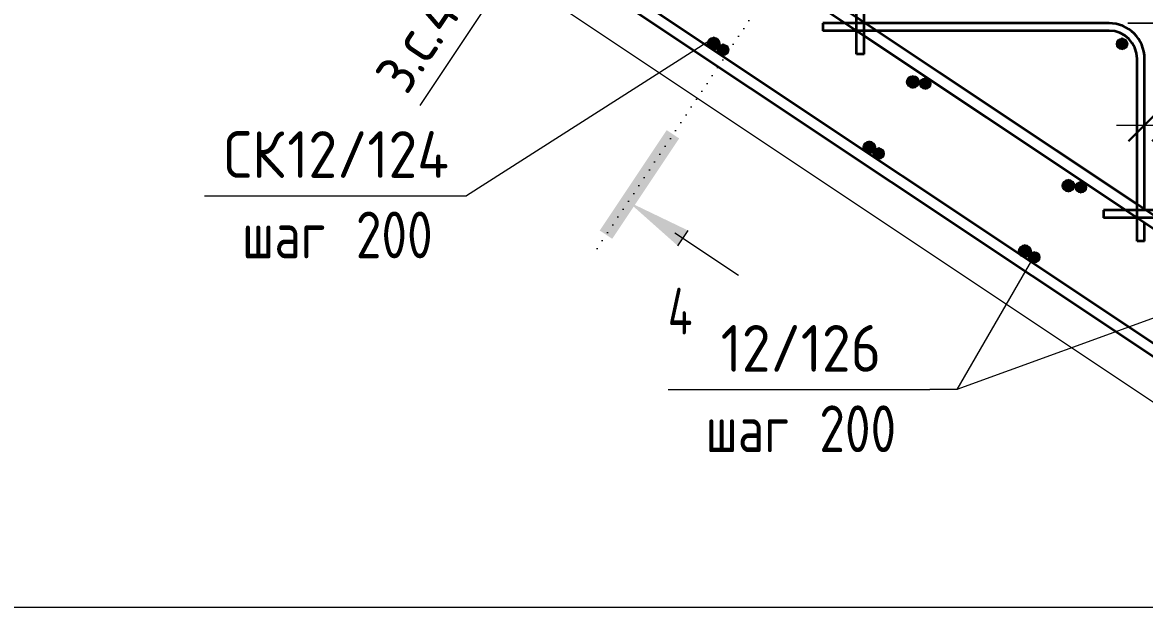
# Model space of a CAD drawing. Header units: millimetres. Extents: x 2384 to 38512, y -3571 to 48684.
# Drawn here: x 18428 to 19628, y -2570 to -1944 of the extents above; entities that cross this region are included whole.
import ezdxf

# ---------------------------------------------------------------- set-up
doc = ezdxf.new("R2010")
doc.units = ezdxf.units.MM
doc.linetypes.add('01 Штриховая _2 мм_', pattern=[3, 2, -1])
doc.linetypes.add('04 Пунктир 10мм', pattern=[10, 0, -10])
for name, color, linetype, lineweight in [('AA_Dim', 7, 'Continuous', 9), ('AA_Dim-20', 7, 'Continuous', 9), ('AA_Razrez', 7, 'Continuous', 9), ('AA_Vinoska', 7, 'Continuous', 9), ('AF_Lestnica', 7, '01 Штриховая _2 мм_', 9), ('KR_Armatura', 7, 'Continuous', 20), ('KR_Armatura_Tonkie', 7, 'Continuous', 20), ('KR_Fundament', 7, 'Continuous', 20)]:
    doc.layers.add(name, color=color, linetype=linetype, lineweight=lineweight)
doc.styles.add('ISOCPEUR', font='isocpeur.ttf', dxfattribs={"width": 0.7, "height": 50})
doc.styles.add('ISOCPEUR_1', font='isocpeur.ttf', dxfattribs={"width": 0.9, "height": 50})
doc.styles.add('ISOCPEUR_2', font='isocpeur.ttf', dxfattribs={"width": 0.8, "height": 50})
doc.dimstyles.new('00_Точн_3_знака__прозр_', dxfattribs={"dimscale": 304.8, "dimtxt": 49.799059, "dimasz": 0.111549, "dimexe": 0.098425, "dimexo": 0.065617, "dimgap": 0.006562, "dimtad": 1, "dimdec": 3, "dimrnd": 0.001, "dimdsep": 46, "dimtxsty": 'ISOCPEUR_1', "dimblk1": 'OBLIQUE', "dimblk2": 'OBLIQUE', "dimsah": 1, "dimcen": 0.09, "dimdle": 0.098425, "dimazin": 0, "dimtfac": 1, "dimtdec": 4, "dimtix": 1, "dimtmove": 1, "dimatfit": 3, "dimfxl": 1, "dimtvp": 1, "dimtolj": 1, "dimtzin": 0, "dimlwd": 18, "dimlwe": 18, "dimarcsym": 2})
doc.dimstyles.new('05_Округл_5мм__непрозр__1', dxfattribs={"dimscale": 304.8, "dimtxt": 49.799059, "dimasz": 0.111549, "dimexe": 0.098425, "dimexo": 0.065617, "dimgap": 0.006562, "dimtad": 1, "dimdec": 0, "dimrnd": 5, "dimdsep": 46, "dimtxsty": 'ISOCPEUR_1', "dimblk1": 'OBLIQUE', "dimblk2": 'OBLIQUE', "dimsah": 1, "dimcen": 0.09, "dimdle": 0.098425, "dimazin": 0, "dimtfac": 1, "dimtdec": 4, "dimtix": 1, "dimtmove": 1, "dimatfit": 3, "dimfxl": 1, "dimtvp": 1, "dimtfill": 1, "dimtolj": 1, "dimtzin": 0, "dimlwd": 18, "dimlwe": 18, "dimarcsym": 2})

# ---------------------------------------------------------------- blocks, each defined once
blk = doc.blocks.new('Лестницы 2 - Лестницы 2-3683097-Сечение 3')
at = {"layer": 'AF_Lestnica', "linetype": 'Continuous', "lineweight": 20}
blk.add_line((42995, -1327), (44859.4, -2570), dxfattribs=at)
blk = doc.blocks.new('DIMBLOCK133-Сечение 3')
at = {"layer": 'AA_Dim-20', "lineweight": 30}
for p, q in [((18970.3, -1857.2), (18965.6, -1833.7)), ((18970.3, -1857.2), (18975, -1880.8)), ((18948.1, -1890.5), (18943.4, -1866.9)), ((18948.1, -1890.5), (18952.8, -1914.1))]:
    blk.add_line(p, q, dxfattribs=at)
at = {"layer": 'AA_Dim-20', "lineweight": 18}
for p, q in [((18931.5, -1915.5), (18970.3, -1857.2)), ((18966.9, -1855), (18995.3, -1873.9)), ((18970.3, -1857.2), (18966.9, -1855)), ((18948.2, -1890.4), (18959.2, -1873.9)), ((18853.2, -2032.9), (18948.2, -1890.4)), ((18944.8, -1888.3), (18973.1, -1907.2)), ((18948.1, -1890.5), (18944.8, -1888.3))]:
    blk.add_line(p, q, dxfattribs=at)
at = {"layer": 'AA_Dim-20', "color": 0, "lineweight": 18, "insert": (18797.2, -1995.6), "char_height": 50, "width": 181.575, "attachment_point": 1, "rotation": 56.3099, "line_spacing_factor": 1.149209, "style": 'ISOCPEUR_1', "bg_fill": 3, "box_fill_scale": 1.25, "bg_fill_color": 256, "bg_fill_true_color": 13158600, "bg_fill_transparency": 0}
blk.add_mtext('з.с.40', dxfattribs=at)
blk = doc.blocks.new('_Oblique')
at = {"color": 0, "linetype": 'ByBlock', "lineweight": -2}
blk.add_line((-0.5, -0.5), (0.5, 0.5), dxfattribs=at)
blk = doc.blocks.new('DIMBLOCK153-Сечение 3')
at = {"layer": 'AA_Dim-20', "lineweight": 18}
for p, q in [((19727.9, -1753.1), (19727.9, -1919.6)), ((19726.9, -1890), (19726.9, -1975)), ((19672.9, -1920), (19756.9, -1920)), ((19726.9, -1920), (19672.9, -1920)), ((19727.9, -1919.6), (19726.9, -1932.5)), ((19609.9, -1945), (19756.9, -1945)), ((19726.9, -1945), (19609.9, -1945))]:
    blk.add_line(p, q, dxfattribs=at)
at = {"layer": 'AA_Dim-20', "lineweight": 30}
for p, q in [((19726.9, -1920), (19709.9, -1903)), ((19726.9, -1920), (19743.9, -1937)), ((19726.9, -1945), (19709.9, -1928)), ((19726.9, -1945), (19743.9, -1962))]:
    blk.add_line(p, q, dxfattribs=at)
at = {"layer": 'AA_Dim-20', "color": 0, "lineweight": 18, "insert": (19660.6, -1899.6), "char_height": 50, "width": 175.829, "attachment_point": 1, "rotation": 90, "line_spacing_factor": 1.149209, "style": 'ISOCPEUR_1'}
blk.add_mtext('з.с.25', dxfattribs=at)
blk = doc.blocks.new('DIMBLOCK154-Сечение 3')
at = {"layer": 'AA_Dim-20', "lineweight": 30}
for p, q in [((19627.9, -2054.1), (19644.9, -2037.1)), ((19652.9, -2054.1), (19669.9, -2037.1)), ((19627.9, -2054.1), (19610.9, -2071.1)), ((19652.9, -2054.1), (19635.9, -2071.1))]:
    blk.add_line(p, q, dxfattribs=at)
at = {"layer": 'AA_Dim-20', "lineweight": 18}
for p, q in [((19627.9, -2050.1), (19627.9, -2084.1)), ((19627.9, -2054.1), (19627.9, -2050.1)), ((19652.9, -2050.1), (19652.9, -2084.1)), ((19652.9, -2054.1), (19652.9, -2050.1)), ((19597.9, -2054.1), (19682.9, -2054.1)), ((19656.4, -2054.3), (19640.4, -2054.1)), ((19822.9, -2054.3), (19656.4, -2054.3))]:
    blk.add_line(p, q, dxfattribs=at)
at = {"layer": 'AA_Dim-20', "color": 0, "lineweight": 18, "insert": (19676.4, -1986.9), "char_height": 50, "width": 175.829, "attachment_point": 1, "line_spacing_factor": 1.149209, "style": 'ISOCPEUR_1'}
blk.add_mtext('з.с.25', dxfattribs=at)
blk = doc.blocks.new('042_М_Арматуры - Диам длина поз _ Комментарий-2260297-Сечение 3')
at = {"layer": 'AA_Vinoska'}
blk.add_line((46426.1, 53.5), (46706.1, 53.5), dxfattribs=at)
blk = doc.blocks.new('Разрез - Номер узла_ спереди-394134-Сечение 3')
at = {"layer": 'AA_Razrez'}
for points in [[(44009, -2059.4), (44022.3, -2068.2), (43950.7, -2175.6), (43937.4, -2166.8)], [(44032, -2166.8), (44021, -2183.3), (43967.7, -2135.9)]]:
    blk.add_hatch(color=256, dxfattribs=at).paths.add_polyline_path(points)
for p, q in [((44017.7, -2169.2), (44085.8, -2214.6)), ((44021, -2183.3), (44032, -2166.8))]:
    blk.add_line(p, q, dxfattribs=at)

msp = doc.modelspace()

# ---------------------------------------------------------------- hatches: boundary and pattern name
at = {"layer": 'KR_Armatura'}
h = msp.add_hatch(color=256, dxfattribs=at)
edge = h.paths.add_edge_path()
edge.add_arc((19167.1115, -1966.8075), 6, 0, 360)
for points in [[(19166.7254, -1972.7951), (19172.1038, -1970.1357), (19172.49, -1964.1482), (19167.4977, -1960.82), (19162.1192, -1963.4793), (19161.7331, -1969.4669)], [(19177.1478, -1979.4984), (19182.3439, -1976.4984), (19182.3439, -1970.4984), (19177.1478, -1967.4984), (19171.9516, -1970.4984), (19171.9516, -1976.4984)], [(19603.8971, -1973.1267), (19609.0932, -1970.1267), (19609.0932, -1964.1267), (19603.8971, -1961.1267), (19598.7009, -1964.1267), (19598.7009, -1970.1267)], [(19379.7302, -2013.8429), (19385.1087, -2011.1835), (19385.4948, -2005.196), (19380.5025, -2001.8678), (19375.1241, -2004.5271), (19374.7379, -2010.5147)], [(19393.4808, -2015.5539), (19398.677, -2012.5539), (19398.677, -2006.5539), (19393.4808, -2003.5539), (19388.2847, -2006.5539), (19388.2847, -2012.5539)], [(19333.1354, -2083.7351), (19338.5139, -2081.0758), (19338.9, -2075.0882), (19333.9077, -2071.76), (19328.5293, -2074.4194), (19328.1431, -2080.4069), (19330.9504, -2082.2784)], [(19343.5578, -2090.4384), (19348.754, -2087.4384), (19348.754, -2081.4384), (19343.5578, -2078.4384), (19338.3617, -2081.4384), (19338.3617, -2087.4384)], [(19546.1403, -2124.7829), (19551.5187, -2122.1236), (19551.9049, -2116.136), (19546.9126, -2112.8078), (19541.5341, -2115.4672), (19541.148, -2121.4547)], [(19559.8909, -2126.4939), (19565.0871, -2123.4939), (19565.0871, -2117.4939), (19559.8909, -2114.4939), (19554.6948, -2117.4939), (19554.6948, -2123.4939), (19557.431, -2125.0737)], [(19499.5455, -2194.6752), (19504.9239, -2192.0158), (19505.3101, -2186.0282), (19500.3178, -2182.7), (19494.9393, -2185.3594), (19494.5532, -2191.347)], [(19509.9679, -2201.3784), (19515.164, -2198.3784), (19515.164, -2192.3784), (19509.9679, -2189.3784), (19504.7717, -2192.3784), (19504.7717, -2198.3784)]]:
    msp.add_hatch(color=256, dxfattribs=at).paths.add_polyline_path(points)
h = msp.add_hatch(color=256, dxfattribs=at)
edge = h.paths.add_edge_path()
edge.add_arc((19177.1478, -1973.4984), 6, 0, 360)
h = msp.add_hatch(color=256, dxfattribs=at)
edge = h.paths.add_edge_path()
edge.add_arc((19603.8971, -1967.1267), 6, 0, 360)
h = msp.add_hatch(color=256, dxfattribs=at)
edge = h.paths.add_edge_path()
edge.add_arc((19380.1164, -2007.8553), 6, 0, 360)
h = msp.add_hatch(color=256, dxfattribs=at)
edge = h.paths.add_edge_path()
edge.add_arc((19393.4808, -2009.5539), 6, 0, 360)
h = msp.add_hatch(color=256, dxfattribs=at)
edge = h.paths.add_edge_path()
edge.add_arc((19333.5216, -2077.7476), 6, 0, 360)
h = msp.add_hatch(color=256, dxfattribs=at)
edge = h.paths.add_edge_path()
edge.add_arc((19343.5578, -2084.4384), 6, 0, 360)
h = msp.add_hatch(color=256, dxfattribs=at)
edge = h.paths.add_edge_path()
edge.add_arc((19546.5264, -2118.7954), 6, 0, 360)
h = msp.add_hatch(color=256, dxfattribs=at)
edge = h.paths.add_edge_path()
edge.add_arc((19559.8909, -2120.4939), 6, 0, 360)
h = msp.add_hatch(color=256, dxfattribs=at)
edge = h.paths.add_edge_path()
edge.add_arc((19499.9316, -2188.6876), 6, 0, 360)
h = msp.add_hatch(color=256, dxfattribs=at)
edge = h.paths.add_edge_path()
edge.add_arc((19509.9679, -2195.3784), 6, 0, 360)
at = {"layer": 'KR_Armatura_Tonkie', "lineweight": 35}
h = msp.add_hatch(color=256, dxfattribs=at)
edge = h.paths.add_edge_path()
edge.add_arc((19167.1115, -1966.8075), 6, 0, 360)
for points in [[(19166.7254, -1972.7951), (19172.1038, -1970.1357), (19172.49, -1964.1482), (19167.4977, -1960.82), (19162.1192, -1963.4793), (19161.7331, -1969.4669)], [(19379.7302, -2013.8429), (19385.1087, -2011.1835), (19385.4948, -2005.196), (19380.5025, -2001.8678), (19375.1241, -2004.5271), (19374.7379, -2010.5147)], [(19333.1354, -2083.7351), (19338.5139, -2081.0758), (19338.9, -2075.0882), (19333.9077, -2071.76), (19328.5293, -2074.4194), (19328.1431, -2080.4069), (19330.9504, -2082.2784)], [(19546.1403, -2124.7829), (19551.5187, -2122.1236), (19551.9049, -2116.136), (19546.9126, -2112.8078), (19541.5341, -2115.4672), (19541.148, -2121.4547)], [(19499.5455, -2194.6752), (19504.9239, -2192.0158), (19505.3101, -2186.0282), (19500.3178, -2182.7), (19494.9393, -2185.3594), (19494.5532, -2191.347)]]:
    msp.add_hatch(color=256, dxfattribs=at).paths.add_polyline_path(points)
h = msp.add_hatch(color=256, dxfattribs=at)
edge = h.paths.add_edge_path()
edge.add_arc((19380.1164, -2007.8553), 6, 0, 360)
h = msp.add_hatch(color=256, dxfattribs=at)
edge = h.paths.add_edge_path()
edge.add_arc((19333.5216, -2077.7476), 6, 0, 360)
h = msp.add_hatch(color=256, dxfattribs=at)
edge = h.paths.add_edge_path()
edge.add_arc((19546.5264, -2118.7954), 6, 0, 360)
h = msp.add_hatch(color=256, dxfattribs=at)
edge = h.paths.add_edge_path()
edge.add_arc((19499.9316, -2188.6876), 6, 0, 360)

# ---------------------------------------------------------------- linework, layer by layer
at = {"layer": 'AA_Razrez', "linetype": '04 Пунктир 10мм'}
msp.add_line((19042.354, -2185.8105), (19455.3147, -1566.3696), dxfattribs=at)
at = {"layer": 'AA_Vinoska'}
for p, q in [((19508.5495, -2196.1386), (19427.2156, -2336.8956)), ((19718.9312, -2230.7495), (19427.2156, -2336.8956)), ((19427.2156, -2336.8956), (19398.3236, -2336.8956)), ((19427.2156, -2336.8956), (19398.3236, -2336.8956))]:
    msp.add_line(p, q, dxfattribs=at)
at = {"layer": 'KR_Armatura'}
for p, q in [((19162.1192, -1963.4793), (19161.7331, -1969.4669)), ((19167.4977, -1960.82), (19162.1192, -1963.4793)), ((19172.49, -1964.1482), (19167.4977, -1960.82)), ((19177.1478, -1967.4984), (19171.9516, -1970.4984)), ((19172.1038, -1970.1357), (19172.49, -1964.1482)), ((19182.3439, -1970.4984), (19177.1478, -1967.4984)), ((19603.8971, -1961.1267), (19598.7009, -1964.1267)), ((19598.7009, -1964.1267), (19598.7009, -1970.1267)), ((19609.0932, -1964.1267), (19603.8971, -1961.1267)), ((19609.0932, -1970.1267), (19609.0932, -1964.1267)), ((19161.7331, -1969.4669), (19166.7254, -1972.7951)), ((19166.7254, -1972.7951), (19172.1038, -1970.1357)), ((19171.9516, -1970.4984), (19171.9516, -1976.4984)), ((19171.9516, -1976.4984), (19177.1478, -1979.4984)), ((19177.1478, -1979.4984), (19182.3439, -1976.4984)), ((19182.3439, -1976.4984), (19182.3439, -1970.4984)), ((19598.7009, -1970.1267), (19603.8971, -1973.1267)), ((19603.8971, -1973.1267), (19609.0932, -1970.1267)), ((19380.5025, -2001.8678), (19375.1241, -2004.5271)), ((19385.4948, -2005.196), (19380.5025, -2001.8678)), ((19393.4808, -2003.5539), (19388.2847, -2006.5539)), ((19398.677, -2006.5539), (19393.4808, -2003.5539)), ((19375.1241, -2004.5271), (19374.7379, -2010.5147)), ((19374.7379, -2010.5147), (19379.7302, -2013.8429)), ((19379.7302, -2013.8429), (19385.1087, -2011.1835)), ((19385.1087, -2011.1835), (19385.4948, -2005.196)), ((19388.2847, -2006.5539), (19388.2847, -2012.5539)), ((19388.2847, -2012.5539), (19393.4808, -2015.5539)), ((19393.4808, -2015.5539), (19398.677, -2012.5539)), ((19398.677, -2012.5539), (19398.677, -2006.5539)), ((19328.5293, -2074.4194), (19328.1431, -2080.4069)), ((19333.9077, -2071.76), (19328.5293, -2074.4194)), ((19338.9, -2075.0882), (19333.9077, -2071.76)), ((19338.5139, -2081.0758), (19338.9, -2075.0882)), ((19328.1431, -2080.4069), (19330.9504, -2082.2784)), ((19330.9504, -2082.2784), (19333.1354, -2083.7351)), ((19333.1354, -2083.7351), (19338.5139, -2081.0758)), ((19343.5578, -2078.4384), (19338.3617, -2081.4384)), ((19338.3617, -2081.4384), (19338.3617, -2087.4384)), ((19338.3617, -2087.4384), (19343.5578, -2090.4384)), ((19348.754, -2081.4384), (19343.5578, -2078.4384)), ((19343.5578, -2090.4384), (19348.754, -2087.4384)), ((19348.754, -2087.4384), (19348.754, -2081.4384)), ((19541.5341, -2115.4672), (19541.148, -2121.4547)), ((19541.148, -2121.4547), (19546.1403, -2124.7829)), ((19546.9126, -2112.8078), (19541.5341, -2115.4672)), ((19546.1403, -2124.7829), (19551.5187, -2122.1236)), ((19551.9049, -2116.136), (19546.9126, -2112.8078)), ((19551.5187, -2122.1236), (19551.9049, -2116.136)), ((19559.8909, -2114.4939), (19554.6948, -2117.4939)), ((19554.6948, -2117.4939), (19554.6948, -2123.4939)), ((19554.6948, -2123.4939), (19557.431, -2125.0737)), ((19565.0871, -2117.4939), (19559.8909, -2114.4939)), ((19559.8909, -2126.4939), (19565.0871, -2123.4939)), ((19565.0871, -2123.4939), (19565.0871, -2117.4939)), ((19557.431, -2125.0737), (19559.8909, -2126.4939)), ((19500.3178, -2182.7), (19494.9393, -2185.3594)), ((19505.3101, -2186.0282), (19500.3178, -2182.7)), ((19494.9393, -2185.3594), (19494.5532, -2191.347)), ((19494.5532, -2191.347), (19499.5455, -2194.6752)), ((19499.5455, -2194.6752), (19504.9239, -2192.0158)), ((19509.9679, -2189.3784), (19504.7717, -2192.3784)), ((19504.7717, -2192.3784), (19504.7717, -2198.3784)), ((19504.9239, -2192.0158), (19505.3101, -2186.0282)), ((19515.164, -2192.3784), (19509.9679, -2189.3784)), ((19515.164, -2198.3784), (19515.164, -2192.3784)), ((19504.7717, -2198.3784), (19509.9679, -2201.3784)), ((19509.9679, -2201.3784), (19515.164, -2198.3784))]:
    msp.add_line(p, q, dxfattribs=at)
for centre in [(19167.1115, -1966.8075), (19177.1478, -1973.4984), (19603.8971, -1967.1267), (19380.1164, -2007.8553), (19393.4808, -2009.5539), (19333.5216, -2077.7476), (19343.5578, -2084.4384), (19546.5264, -2118.7954), (19559.8909, -2120.4939), (19499.9316, -2188.6876), (19509.9679, -2195.3784)]:
    msp.add_circle(centre, 6, dxfattribs=at)
at = {"layer": 'KR_Armatura_Tonkie', "lineweight": 35}
for p, q in [((20023.5951, -2545.0077), (17656.6641, -967.0537)), ((20204.4608, -2528.5739), (17862.1805, -967.0537)), ((20016.9387, -2554.9923), (17650.0077, -977.0383)), ((20197.8044, -2538.5585), (17855.5241, -977.0383)), ((20016.9387, -2554.9923), (17786.4499, -1067.9998)), ((20016.9387, -2554.9923), (17786.4499, -1067.9998)), ((20016.9387, -2554.9923), (17786.4499, -1067.9998)), ((20016.9387, -2554.9923), (17786.4499, -1067.9998)), ((20016.9387, -2554.9923), (17786.4499, -1067.9998)), ((20023.5951, -2545.0077), (17808.0832, -1067.9998)), ((20023.5951, -2545.0077), (17808.0832, -1067.9998)), ((20023.5951, -2545.0077), (17808.0832, -1067.9998)), ((20023.5951, -2545.0077), (17808.0832, -1067.9998)), ((20023.5951, -2545.0077), (17808.0832, -1067.9998)), ((20023.5951, -2545.0077), (17864.7172, -1105.7557)), ((20016.9387, -2554.9923), (17864.7172, -1120.1779)), ((19307.4667, -1945), (19027.8944, -1758.6185)), ((19307.4667, -1945), (19027.8944, -1758.6185)), ((19307.4667, -1945), (19027.8944, -1758.6185)), ((19307.4667, -1945), (19027.8944, -1758.6185)), ((19307.4667, -1945), (19027.8944, -1758.6185)), ((19307.4667, -1945), (19027.8944, -1758.6185)), ((19319.8944, -1978), (19319.8944, -1783)), ((19327.8944, -1978), (19327.8944, -1783)), ((19319.8944, -1945), (19319.8944, -1938.8629)), ((19589.8944, -1945), (19283.8944, -1945)), ((19283.8944, -1945), (19283.8944, -1953)), ((19307.4667, -1945), (19283.8944, -1945)), ((19283.8944, -1945), (19283.8944, -1953)), ((19307.4667, -1945), (19283.8944, -1945)), ((19283.8944, -1945), (19283.8944, -1953)), ((19307.4667, -1945), (19283.8944, -1945)), ((19283.8944, -1945), (19283.8944, -1953)), ((19307.4667, -1945), (19283.8944, -1945)), ((19283.8944, -1945), (19283.8944, -1953)), ((19307.4667, -1945), (19283.8944, -1945)), ((19283.8944, -1945), (19283.8944, -1953)), ((19307.4667, -1945), (19283.8944, -1945)), ((19283.8944, -1945), (19283.8944, -1953)), ((19589.8944, -1953), (19283.8944, -1953)), ((19319.4667, -1953), (19283.8944, -1953)), ((19319.4667, -1953), (19283.8944, -1953)), ((19319.4667, -1953), (19283.8944, -1953)), ((19319.4667, -1953), (19283.8944, -1953)), ((19319.4667, -1953), (19283.8944, -1953)), ((19319.4667, -1953), (19283.8944, -1953)), ((19319.8944, -1945), (19307.4667, -1945)), ((19319.8944, -1953.2851), (19319.4667, -1953)), ((19319.8944, -1953.2851), (19319.4667, -1953)), ((19319.8944, -1953.2851), (19319.4667, -1953)), ((19319.8944, -1953.2851), (19319.4667, -1953)), ((19319.8944, -1953.2851), (19319.4667, -1953)), ((19319.8944, -1953), (19319.4667, -1953)), ((19319.8944, -1953.2851), (19319.4667, -1953)), ((19319.8944, -1953.2851), (19319.8944, -1953)), ((19319.8944, -1978), (19319.8944, -1953.2851)), ((19319.8944, -1978), (19319.8944, -1953.2851)), ((19319.8944, -1978), (19319.8944, -1953.2851)), ((19319.8944, -1978), (19319.8944, -1953.2851)), ((19319.8944, -1978), (19319.8944, -1953.2851)), ((19319.8944, -1978), (19319.8944, -1953.2851)), ((19329.1, -1945), (19327.8944, -1944.1962)), ((19329.1, -1945), (19327.8944, -1944.1962)), ((19329.1, -1945), (19327.8944, -1944.1962)), ((19329.1, -1945), (19327.8944, -1944.1962)), ((19329.1, -1945), (19327.8944, -1944.1962)), ((19327.8944, -1945), (19327.8944, -1944.1962)), ((19329.1, -1945), (19327.8944, -1944.1962)), ((19329.1, -1945), (19327.8944, -1945)), ((19327.8944, -1958.6185), (19327.8944, -1953)), ((19341.1, -1953), (19327.8944, -1953)), ((19589.8944, -1945), (19329.1, -1945)), ((19589.8944, -1945), (19329.1, -1945)), ((19589.8944, -1945), (19329.1, -1945)), ((19589.8944, -1945), (19329.1, -1945)), ((19589.8944, -1945), (19329.1, -1945)), ((19589.8944, -1945), (19329.1, -1945)), ((19619.8944, -2138.8629), (19341.1, -1953)), ((19619.8944, -2138.8629), (19341.1, -1953)), ((19619.8944, -2138.8629), (19341.1, -1953)), ((19619.8944, -2138.8629), (19341.1, -1953)), ((19619.8944, -2138.8629), (19341.1, -1953)), ((19589.8944, -1953), (19341.1, -1953)), ((19589.8944, -1953), (19341.1, -1953)), ((19589.8944, -1953), (19341.1, -1953)), ((19589.8944, -1953), (19341.1, -1953)), ((19589.8944, -1953), (19341.1, -1953)), ((19589.8944, -1953), (19341.1, -1953)), ((19619.8944, -2138.8629), (19341.1, -1953)), ((19162.1192, -1963.4793), (19161.7331, -1969.4669)), ((19167.4977, -1960.82), (19162.1192, -1963.4793)), ((19172.49, -1964.1482), (19167.4977, -1960.82)), ((19172.1038, -1970.1357), (19172.49, -1964.1482)), ((19607.4667, -2145), (19327.8944, -1958.6185)), ((19607.4667, -2145), (19327.8944, -1958.6185)), ((19607.4667, -2145), (19327.8944, -1958.6185)), ((19607.4667, -2145), (19327.8944, -1958.6185)), ((19607.4667, -2145), (19327.8944, -1958.6185)), ((19327.8944, -1978), (19327.8944, -1958.6185)), ((19327.8944, -1978), (19327.8944, -1958.6185)), ((19327.8944, -1978), (19327.8944, -1958.6185)), ((19327.8944, -1978), (19327.8944, -1958.6185)), ((19327.8944, -1978), (19327.8944, -1958.6185)), ((19327.8944, -1978), (19327.8944, -1958.6185)), ((19607.4667, -2145), (19327.8944, -1958.6185)), ((19161.7331, -1969.4669), (19166.7254, -1972.7951)), ((19166.7254, -1972.7951), (19172.1038, -1970.1357)), ((19327.8944, -1978), (19319.8944, -1978)), ((19327.8944, -1978), (19319.8944, -1978)), ((19327.8944, -1978), (19319.8944, -1978)), ((19327.8944, -1978), (19319.8944, -1978)), ((19327.8944, -1978), (19319.8944, -1978)), ((19327.8944, -1978), (19319.8944, -1978)), ((19327.8944, -1978), (19319.8944, -1978)), ((19619.8944, -2178), (19619.8944, -1983)), ((19619.8944, -2138.8629), (19619.8944, -1983)), ((19619.8944, -2138.8629), (19619.8944, -1983)), ((19619.8944, -2138.8629), (19619.8944, -1983)), ((19619.8944, -2138.8629), (19619.8944, -1983)), ((19619.8944, -2138.8629), (19619.8944, -1983)), ((19619.8944, -2138.8629), (19619.8944, -1983)), ((19627.8944, -2144.1962), (19627.8944, -1983)), ((19627.8944, -2144.1962), (19627.8944, -1983)), ((19627.8944, -2144.1962), (19627.8944, -1983)), ((19380.5025, -2001.8678), (19375.1241, -2004.5271)), ((19385.4948, -2005.196), (19380.5025, -2001.8678)), ((19375.1241, -2004.5271), (19374.7379, -2010.5147)), ((19374.7379, -2010.5147), (19379.7302, -2013.8429)), ((19379.7302, -2013.8429), (19385.1087, -2011.1835)), ((19385.1087, -2011.1835), (19385.4948, -2005.196)), ((19328.5293, -2074.4194), (19328.1431, -2080.4069)), ((19333.9077, -2071.76), (19328.5293, -2074.4194)), ((19338.9, -2075.0882), (19333.9077, -2071.76)), ((19338.5139, -2081.0758), (19338.9, -2075.0882)), ((19328.1431, -2080.4069), (19330.9504, -2082.2784)), ((19330.9504, -2082.2784), (19333.1354, -2083.7351)), ((19333.1354, -2083.7351), (19338.5139, -2081.0758)), ((19541.5341, -2115.4672), (19541.148, -2121.4547)), ((19541.148, -2121.4547), (19546.1403, -2124.7829)), ((19546.9126, -2112.8078), (19541.5341, -2115.4672)), ((19546.1403, -2124.7829), (19551.5187, -2122.1236)), ((19551.9049, -2116.136), (19546.9126, -2112.8078)), ((19551.5187, -2122.1236), (19551.9049, -2116.136)), ((19889.8944, -2145), (19583.8944, -2145)), ((19583.8944, -2145), (19583.8944, -2153)), ((19607.4667, -2145), (19583.8944, -2145)), ((19583.8944, -2145), (19583.8944, -2153)), ((19607.4667, -2145), (19583.8944, -2145)), ((19583.8944, -2145), (19583.8944, -2153)), ((19607.4667, -2145), (19583.8944, -2145)), ((19583.8944, -2145), (19583.8944, -2153)), ((19607.4667, -2145), (19583.8944, -2145)), ((19583.8944, -2145), (19583.8944, -2153)), ((19607.4667, -2145), (19583.8944, -2145)), ((19583.8944, -2145), (19583.8944, -2153)), ((19607.4667, -2145), (19583.8944, -2145)), ((19583.8944, -2145), (19583.8944, -2153)), ((19619.8944, -2145), (19607.4667, -2145)), ((19619.8944, -2145), (19619.8944, -2138.8629)), ((19889.8944, -2153), (19583.8944, -2153)), ((19619.4667, -2153), (19583.8944, -2153)), ((19619.4667, -2153), (19583.8944, -2153)), ((19619.4667, -2153), (19583.8944, -2153)), ((19619.4667, -2153), (19583.8944, -2153)), ((19619.4667, -2153), (19583.8944, -2153)), ((19619.4667, -2153), (19583.8944, -2153)), ((19619.8944, -2153.2851), (19619.4667, -2153)), ((19619.8944, -2153.2851), (19619.4667, -2153)), ((19619.8944, -2153.2851), (19619.4667, -2153)), ((19619.8944, -2153.2851), (19619.4667, -2153)), ((19619.8944, -2153.2851), (19619.4667, -2153)), ((19619.8944, -2153), (19619.4667, -2153)), ((19619.8944, -2153.2851), (19619.4667, -2153)), ((19619.8944, -2153.2851), (19619.8944, -2153)), ((19619.8944, -2178), (19619.8944, -2153.2851)), ((19619.8944, -2178), (19619.8944, -2153.2851)), ((19619.8944, -2178), (19619.8944, -2153.2851)), ((19619.8944, -2178), (19619.8944, -2153.2851)), ((19619.8944, -2178), (19619.8944, -2153.2851)), ((19619.8944, -2178), (19619.8944, -2153.2851)), ((19627.8944, -2178), (19627.8944, -2158.6185)), ((19627.8944, -2178), (19627.8944, -2158.6185)), ((19627.8944, -2178), (19627.8944, -2158.6185)), ((19500.3178, -2182.7), (19494.9393, -2185.3594)), ((19505.3101, -2186.0282), (19500.3178, -2182.7)), ((19627.8944, -2178), (19619.8944, -2178)), ((19627.8944, -2178), (19619.8944, -2178)), ((19627.8944, -2178), (19619.8944, -2178)), ((19627.8944, -2178), (19619.8944, -2178)), ((19627.8944, -2178), (19619.8944, -2178)), ((19627.8944, -2178), (19619.8944, -2178)), ((19627.8944, -2178), (19619.8944, -2178)), ((19494.9393, -2185.3594), (19494.5532, -2191.347)), ((19494.5532, -2191.347), (19499.5455, -2194.6752)), ((19499.5455, -2194.6752), (19504.9239, -2192.0158)), ((19504.9239, -2192.0158), (19505.3101, -2186.0282))]:
    msp.add_line(p, q, dxfattribs=at)
for centre in [(19167.1115, -1966.8075), (19380.1164, -2007.8553), (19333.5216, -2077.7476), (19546.5264, -2118.7954), (19499.9316, -2188.6876)]:
    msp.add_circle(centre, 6, dxfattribs=at)
for radius in [38, 38, 38, 38, 38, 38, 38, 30, 30, 30, 30, 30, 30, 30]:
    msp.add_arc((19589.8944, -1983), radius, 0, 90, dxfattribs=at)
at = {"layer": 'KR_Fundament'}
msp.add_line((19967.3393, -2570), (18072.8944, -2570), dxfattribs=at)

# ---------------------------------------------------------------- block references
at = {"layer": 'AA_Razrez'}
msp.add_blockref('Разрез - Номер узла_ спереди-394134-Сечение 3', (-24892.1056, 0), dxfattribs=at)
at = {"layer": 'AA_Vinoska'}
for p in [(-27803.3717, -2183.0367), (-27307.73, -2390.389), (-27307.73, -2390.389)]:
    msp.add_blockref('042_М_Арматуры - Диам длина поз _ Комментарий-2260297-Сечение 3', p, dxfattribs=at)
at = {"layer": 'AF_Lestnica', "linetype": 'Continuous', "lineweight": 20}
msp.add_blockref('Лестницы 2 - Лестницы 2-3683097-Сечение 3', (-24892.1056, 0), dxfattribs=at)

# ---------------------------------------------------------------- texts
at = {"layer": 'AA_Razrez', "insert": (19118.0333, -2228.0043), "char_height": 50, "width": 33.670875, "attachment_point": 1, "style": 'ISOCPEUR'}
msp.add_mtext('\\fISOCPEUR|b0|i0|c204|p34|;\\W.7;4', dxfattribs=at)
at = {"layer": 'AA_Vinoska', "char_height": 50, "attachment_point": 1}
for s, insert, width, style in [('СК', (18643.2648, -2060.4612), 82.253137, 'ISOCPEUR_1'), ('12/124', (18711.1305, -2060.4612), 215.012587, 'ISOCPEUR_1'), (' 200', (18759.0232, -2146.4423), 133.4008, 'ISOCPEUR_2'), ('шаг', (18662.7148, -2146.4423), 116.7257, 'ISOCPEUR_2'), ('12/126', (19174.6365, -2267.8135), 210.683475, 'ISOCPEUR_1'), ('12/126', (19174.6365, -2267.8135), 210.683475, 'ISOCPEUR_1'), (' 200', (19254.6648, -2353.7945), 133.4008, 'ISOCPEUR_2'), ('шаг', (19158.3565, -2353.7945), 116.7257, 'ISOCPEUR_2')]:
    msp.add_mtext(s, dxfattribs=dict(at, insert=insert, width=width, style=style))

# ---------------------------------------------------------------- dimensions: what is measured, and where the dimension line sits
at = {"layer": 'AA_Dim', "lineweight": 18}
dim = msp.add_linear_dim(base=(19726.9187, -1945), p1=(19652.8944, -1920), p2=(19589.8944, -1945), angle=90, dimstyle='00_Точн_3_знака__прозр_', override={"dimpost": 'з.с.<>', "dimfxl": 67.779053}, dxfattribs=at)
dim.commit()
dim.dimension.update_dxf_attribs({"geometry": 'DIMBLOCK153-Сечение 3', "text_midpoint": (19693.9032, -1811.6977), "dimtype": 160, "text_rotation": 90})
dim = msp.add_linear_dim(base=(19652.8944, -2054.1287), p1=(19627.8944, -2030.0871), p2=(19652.8944, -2030.0871), dimstyle='00_Точн_3_знака__прозр_', override={"dimpost": 'з.с.<>', "dimfxl": 25}, dxfattribs=at)
dim.commit()
dim.dimension.update_dxf_attribs({"geometry": 'DIMBLOCK154-Сечение 3', "text_midpoint": (19764.2692, -2020.2632), "dimtype": 160})

# ---------------------------------------------------------------- next in the draw order: dimensions: what is measured, and where the dimension line sits
dim = msp.add_linear_dim(base=(18970.3124, -1857.2414), p1=(18928.1206, -1877.1875), p2=(18950.3086, -1843.9055), angle=56.3099325, dimstyle='05_Округл_5мм__непрозр__1', override={"dimpost": 'з.с.<>', "dimfxl": 40}, dxfattribs=at)
dim.commit()
dim.dimension.update_dxf_attribs({"geometry": 'DIMBLOCK133-Сечение 3', "text_midpoint": (18875.2732, -1938.5249), "dimtype": 160, "text_rotation": 56.3099325})

# ---------------------------------------------------------------- next in the draw order: linework, layer by layer
at = {"layer": 'AA_Vinoska'}
msp.add_line((19163.7623, -1963.1618), (18902.682, -2129.5433), dxfattribs=at)

doc.saveas('drawing.dxf')
